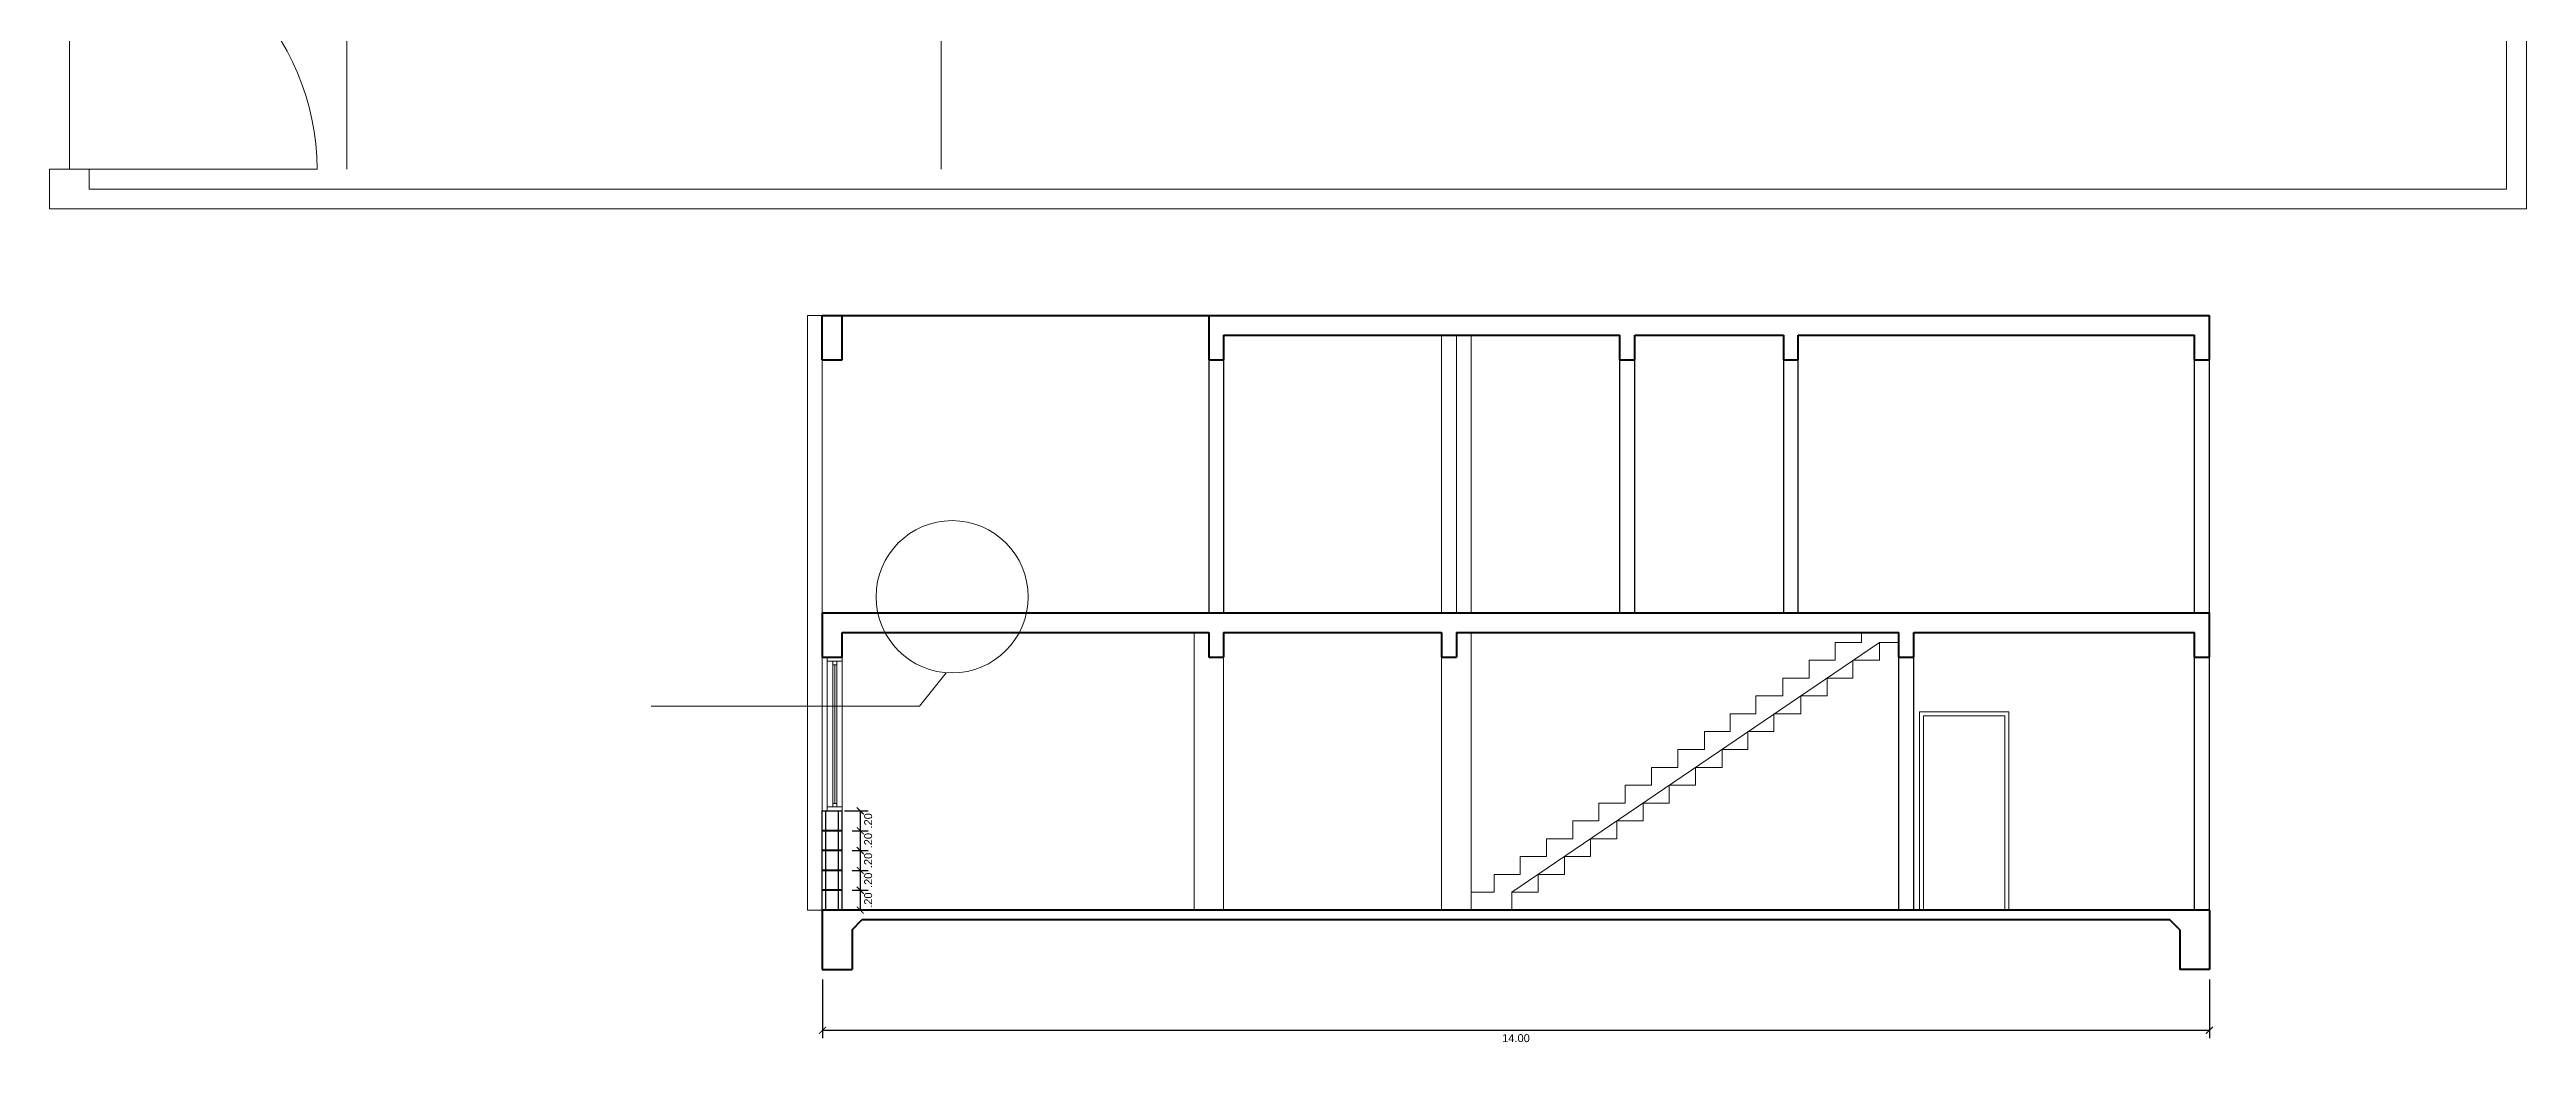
# Model space of a CAD drawing. Header units: millimetres. Extents: x 107 to 309, y 11 to 70.
# Drawn here: x 281.35 to 306.35, y 14.88 to 24.9 of the extents above; entities that cross this region are included whole.
import ezdxf

# ---------------------------------------------------------------- set-up
doc = ezdxf.new("R2010")
doc.units = ezdxf.units.MM
doc.header["$PDMODE"] = 32
doc.layers.get('0').update_dxf_attribs({"lineweight": 0})
doc.layers.get('Defpoints').update_dxf_attribs({"color": 167, "lineweight": 0})
for name, color, linetype, lineweight in [('A-Draw', 2, 'Continuous', 0), ('A-Elevation Medium', 30, 'Continuous', 30), ('A-Elevation Thick', 203, 'Continuous', 40), ('A-Elevation Thin', 33, 'Continuous', 0), ('A-Floor level obj', 245, 'Continuous', 0), ('A-Stair', 53, 'Continuous', 0), ('A-Window', 6, 'Continuous', 0), ('A-Window Glass', 111, 'Continuous', 0)]:
    doc.layers.add(name, color=color, linetype=linetype, lineweight=lineweight)
doc.styles.add('ejes', font='swissel.ttf')
doc.dimstyles.new('DIM50', dxfattribs={"dimtxt": 0.08, "dimasz": 0.07, "dimexe": 0.08, "dimexo": 0.1, "dimgap": 0.04, "dimtad": 2, "dimzin": 4, "dimdsep": 46, "dimtxsty": 'ejes', "dimblk": 'ARCHTICK', "dimcen": 0.05, "dimadec": 0, "dimazin": 0, "dimtfac": 1, "dimtix": 1, "dimtmove": 0, "dimatfit": 3, "dimfxl": 0.08, "dimarcsym": 0})

# ---------------------------------------------------------------- blocks, each defined once
blk = doc.blocks.new('windows section')
at = {"layer": 'A-Window'}
for p, q in [((250.728, 17.262), (250.728, 18.732)), ((250.878, 18.732), (250.878, 17.262))]:
    blk.add_line(p, q, dxfattribs=at)
for points in [[(250.878, 18.772), (250.728, 18.772), (250.728, 18.732), (250.878, 18.732)], [(250.878, 17.262), (250.728, 17.262), (250.728, 17.222), (250.878, 17.222)]]:
    blk.add_lwpolyline(points, close=True, dxfattribs=at)
for points in [[(250.783, 18.732), (250.783, 18.695), (250.823, 18.695), (250.823, 18.732)], [(250.783, 17.262), (250.783, 17.298), (250.823, 17.298), (250.823, 17.262)]]:
    blk.add_lwpolyline(points, dxfattribs=at)
at = {"layer": 'A-Window Glass'}
for p, q in [((250.783, 18.695), (250.783, 17.298)), ((250.803, 18.695), (250.803, 17.298)), ((250.823, 18.695), (250.823, 17.298))]:
    blk.add_line(p, q, dxfattribs=at)
blk = doc.blocks.new('_ArchTick')
at = {"color": 0, "linetype": 'ByBlock', "const_width": 0.15}
blk.add_lwpolyline([(-0.5, -0.5), (0.5, 0.5)], dxfattribs=at)
blk = doc.blocks.new('*D534')
at = {"layer": 'A-Draw', "color": 0, "lineweight": -2}
for p, q in [((289.15, 15.522), (289.15, 14.929)), ((303.148, 15.522), (303.148, 14.929)), ((289.15, 15.009), (303.148, 15.009))]:
    blk.add_line(p, q, dxfattribs=at)
at = {"layer": 'Defpoints', "color": 0}
for p in [(289.15, 15.622), (303.148, 15.622), (303.148, 15.009)]:
    blk.add_point(p, dxfattribs=at)
at = {"layer": 'A-Draw', "color": 0, "lineweight": -2, "xscale": 0.07, "yscale": 0.07, "zscale": 0.07, "rotation": 180}
blk.add_blockref('_ArchTick', (289.15, 15.009), dxfattribs=at)
at = {"layer": 'A-Draw', "color": 0, "lineweight": -2, "xscale": 0.07, "yscale": 0.07, "zscale": 0.07}
blk.add_blockref('_ArchTick', (303.148, 15.009), dxfattribs=at)
at = {"layer": 'A-Draw', "color": 0, "insert": (296.149, 14.929), "char_height": 0.08, "attachment_point": 5, "style": 'ejes'}
blk.add_mtext('14.00', dxfattribs=at)
blk = doc.blocks.new('*D537')
at = {"layer": 'A-Draw', "color": 0, "lineweight": -2}
for p, q in [((289.373, 17.222), (289.611, 17.222)), ((289.448, 17.022), (289.611, 17.022)), ((289.531, 17.222), (289.531, 17.022))]:
    blk.add_line(p, q, dxfattribs=at)
at = {"layer": 'Defpoints', "color": 0}
for p in [(289.273, 17.222), (289.348, 17.022), (289.531, 17.022)]:
    blk.add_point(p, dxfattribs=at)
at = {"layer": 'A-Draw', "color": 0, "lineweight": -2, "xscale": 0.07, "yscale": 0.07, "zscale": 0.07}
for p, rotation in [((289.531, 17.222), 270), ((289.531, 17.022), 90)]:
    blk.add_blockref('_ArchTick', p, dxfattribs=dict(at, rotation=rotation))
at = {"layer": 'A-Draw', "color": 0, "insert": (289.611, 17.122), "char_height": 0.08, "attachment_point": 5, "rotation": 90, "style": 'ejes'}
blk.add_mtext('.20', dxfattribs=at)
blk = doc.blocks.new('*D538')
at = {"layer": 'A-Draw', "color": 0, "lineweight": -2}
for p, q in [((289.448, 17.022), (289.611, 17.022)), ((289.531, 17.022), (289.531, 16.822)), ((289.448, 16.822), (289.611, 16.822))]:
    blk.add_line(p, q, dxfattribs=at)
at = {"layer": 'Defpoints', "color": 0}
for p in [(289.348, 17.022), (289.348, 16.822), (289.531, 16.822)]:
    blk.add_point(p, dxfattribs=at)
at = {"layer": 'A-Draw', "color": 0, "lineweight": -2, "xscale": 0.07, "yscale": 0.07, "zscale": 0.07}
for p, rotation in [((289.531, 17.022), 270), ((289.531, 16.822), 90)]:
    blk.add_blockref('_ArchTick', p, dxfattribs=dict(at, rotation=rotation))
at = {"layer": 'A-Draw', "color": 0, "insert": (289.611, 16.922), "char_height": 0.08, "attachment_point": 5, "rotation": 90, "style": 'ejes'}
blk.add_mtext('.20', dxfattribs=at)
blk = doc.blocks.new('*D539')
at = {"layer": 'A-Draw', "color": 0, "lineweight": -2}
for p, q in [((289.448, 16.822), (289.611, 16.822)), ((289.531, 16.822), (289.531, 16.622)), ((289.448, 16.622), (289.611, 16.622))]:
    blk.add_line(p, q, dxfattribs=at)
at = {"layer": 'Defpoints', "color": 0}
for p in [(289.348, 16.822), (289.348, 16.622), (289.531, 16.622)]:
    blk.add_point(p, dxfattribs=at)
at = {"layer": 'A-Draw', "color": 0, "lineweight": -2, "xscale": 0.07, "yscale": 0.07, "zscale": 0.07}
for p, rotation in [((289.531, 16.822), 270), ((289.531, 16.622), 90)]:
    blk.add_blockref('_ArchTick', p, dxfattribs=dict(at, rotation=rotation))
at = {"layer": 'A-Draw', "color": 0, "insert": (289.611, 16.722), "char_height": 0.08, "attachment_point": 5, "rotation": 90, "style": 'ejes'}
blk.add_mtext('.20', dxfattribs=at)
blk = doc.blocks.new('*D540')
at = {"layer": 'A-Draw', "color": 0, "lineweight": -2}
for p, q in [((289.448, 16.622), (289.611, 16.622)), ((289.531, 16.622), (289.531, 16.422)), ((289.448, 16.422), (289.611, 16.422))]:
    blk.add_line(p, q, dxfattribs=at)
at = {"layer": 'Defpoints', "color": 0}
for p in [(289.348, 16.622), (289.348, 16.422), (289.531, 16.422)]:
    blk.add_point(p, dxfattribs=at)
at = {"layer": 'A-Draw', "color": 0, "lineweight": -2, "xscale": 0.07, "yscale": 0.07, "zscale": 0.07}
for p, rotation in [((289.531, 16.622), 270), ((289.531, 16.422), 90)]:
    blk.add_blockref('_ArchTick', p, dxfattribs=dict(at, rotation=rotation))
at = {"layer": 'A-Draw', "color": 0, "insert": (289.611, 16.522), "char_height": 0.08, "attachment_point": 5, "rotation": 90, "style": 'ejes'}
blk.add_mtext('.20', dxfattribs=at)
blk = doc.blocks.new('*D541')
at = {"layer": 'A-Draw', "color": 0, "lineweight": -2}
for p, q in [((289.448, 16.422), (289.611, 16.422)), ((289.531, 16.422), (289.531, 16.222)), ((289.448, 16.222), (289.611, 16.222))]:
    blk.add_line(p, q, dxfattribs=at)
at = {"layer": 'Defpoints', "color": 0}
for p in [(289.348, 16.422), (289.348, 16.222), (289.531, 16.222)]:
    blk.add_point(p, dxfattribs=at)
at = {"layer": 'A-Draw', "color": 0, "lineweight": -2, "xscale": 0.07, "yscale": 0.07, "zscale": 0.07}
for p, rotation in [((289.531, 16.422), 270), ((289.531, 16.222), 90)]:
    blk.add_blockref('_ArchTick', p, dxfattribs=dict(at, rotation=rotation))
at = {"layer": 'A-Draw', "color": 0, "insert": (289.611, 16.322), "char_height": 0.08, "attachment_point": 5, "rotation": 90, "style": 'ejes'}
blk.add_mtext('.20', dxfattribs=at)

msp = doc.modelspace()

# ---------------------------------------------------------------- linework, layer by layer
at = {"color": 0}
for p, q in [((306.348, 43.297), (306.348, 23.297)), ((306.148, 23.497), (306.148, 43.097)), ((281.748, 23.697), (281.348, 23.697)), ((281.348, 23.297), (306.348, 23.297)), ((306.148, 23.497), (281.748, 23.497))]:
    msp.add_line(p, q, dxfattribs=at)
for p, q in [((281.348, 23.697), (281.348, 23.297)), ((281.748, 23.697), (281.748, 23.497))]:
    msp.add_line(p, q)
at = {"layer": 'A-Draw'}
for p, q in [((288.998, 16.222), (288.998, 22.222)), ((289.148, 22.222), (288.998, 22.222)), ((295.398, 22.022), (295.398, 19.222)), ((295.548, 19.222), (295.548, 22.022)), ((295.698, 22.022), (295.698, 19.222)), ((289.148, 19.222), (289.148, 21.772)), ((289.148, 18.772), (289.148, 17.222)), ((290.398, 18.617), (290.128, 18.28)), ((290.128, 18.28), (287.419, 18.28)), ((289.148, 16.222), (288.998, 16.222))]:
    msp.add_line(p, q, dxfattribs=at)
msp.add_circle((290.458, 19.383), 0.768, dxfattribs=at)
at = {"layer": 'A-Elevation Medium'}
for p, q in [((293.048, 21.772), (293.048, 19.222)), ((293.198, 21.772), (293.198, 19.222)), ((297.198, 19.222), (297.198, 21.772)), ((297.348, 19.222), (297.348, 21.772)), ((298.848, 21.772), (298.848, 19.222)), ((298.998, 19.222), (298.998, 21.772)), ((302.998, 19.222), (302.998, 21.772)), ((303.148, 19.222), (303.148, 21.772)), ((300.015, 16.222), (300.015, 18.772)), ((300.165, 16.222), (300.165, 18.772)), ((302.998, 16.222), (302.998, 18.772)), ((303.148, 16.222), (303.148, 18.772)), ((289.148, 16.222), (289.148, 17.222)), ((289.148, 17.222), (289.348, 17.222)), ((289.185, 16.222), (289.185, 17.222)), ((289.312, 16.222), (289.312, 17.222)), ((289.348, 16.222), (289.348, 17.222))]:
    msp.add_line(p, q, dxfattribs=at)
at = {"layer": 'A-Elevation Thick'}
for p, q in [((289.148, 22.222), (289.348, 22.222)), ((289.148, 21.772), (289.148, 22.222)), ((289.348, 21.772), (289.348, 22.222)), ((289.348, 22.222), (303.148, 22.222)), ((293.048, 22.222), (293.048, 21.772)), ((293.198, 22.022), (293.198, 21.772)), ((293.198, 22.022), (297.198, 22.022)), ((297.198, 21.772), (297.198, 22.022)), ((297.348, 21.772), (297.348, 22.022)), ((297.348, 22.022), (298.848, 22.022)), ((298.848, 22.022), (298.848, 21.772)), ((298.998, 21.772), (298.998, 22.022)), ((298.998, 22.022), (302.998, 22.022)), ((302.998, 21.772), (302.998, 22.022)), ((303.148, 21.772), (303.148, 22.222)), ((289.148, 21.772), (289.348, 21.772)), ((293.048, 21.772), (293.198, 21.772)), ((297.198, 21.772), (297.348, 21.772)), ((298.848, 21.772), (298.998, 21.772)), ((302.998, 21.772), (303.148, 21.772)), ((289.148, 19.222), (303.148, 19.222)), ((289.148, 19.222), (289.148, 18.772)), ((289.348, 19.022), (293.048, 19.022)), ((289.348, 18.772), (289.348, 19.022)), ((293.048, 19.022), (293.048, 18.772)), ((293.198, 19.022), (293.198, 18.772)), ((293.198, 19.022), (295.398, 19.022)), ((295.398, 19.022), (295.398, 18.772)), ((295.548, 19.022), (295.548, 18.772)), ((295.548, 19.022), (300.015, 19.022)), ((300.015, 18.772), (300.015, 19.022)), ((300.165, 19.022), (302.998, 19.022)), ((300.165, 18.772), (300.165, 19.022)), ((302.998, 18.772), (302.998, 19.022)), ((303.148, 18.772), (303.148, 19.222)), ((289.148, 18.772), (289.348, 18.772)), ((293.048, 18.772), (293.198, 18.772)), ((295.398, 18.772), (295.548, 18.772)), ((300.015, 18.772), (300.165, 18.772)), ((302.998, 18.772), (303.148, 18.772)), ((289.348, 17.022), (289.148, 17.022)), ((289.348, 16.822), (289.148, 16.822)), ((289.348, 16.622), (289.148, 16.622)), ((289.348, 16.422), (289.148, 16.422)), ((289.148, 16.222), (289.148, 15.622)), ((303.148, 16.222), (289.148, 16.222)), ((289.448, 16.022), (289.548, 16.122)), ((289.448, 16.022), (289.448, 15.622)), ((302.748, 16.122), (289.548, 16.122)), ((302.848, 16.022), (302.748, 16.122)), ((302.848, 16.022), (302.848, 15.622)), ((303.148, 16.222), (303.148, 15.622)), ((289.148, 15.622), (289.448, 15.622)), ((303.148, 15.622), (302.848, 15.622))]:
    msp.add_line(p, q, dxfattribs=at)
at = {"layer": 'A-Elevation Thin'}
for p, q in [((292.9, 19.022), (292.9, 16.222)), ((295.698, 19.022), (295.698, 16.222)), ((293.198, 18.772), (293.198, 16.222)), ((295.398, 18.772), (295.398, 16.222)), ((299.817, 18.922), (296.108, 16.402)), ((299.637, 18.922), (299.37, 18.922)), ((300.015, 18.922), (299.817, 18.922)), ((299.109, 18.562), (298.844, 18.562)), ((299.37, 18.742), (299.109, 18.742)), ((299.55, 18.562), (299.289, 18.562)), ((299.817, 18.742), (299.55, 18.742)), ((298.844, 18.382), (298.571, 18.382)), ((299.289, 18.382), (299.024, 18.382)), ((298.311, 18.022), (298.051, 18.022)), ((298.571, 18.202), (298.311, 18.202)), ((298.751, 18.022), (298.491, 18.022)), ((299.024, 18.202), (298.751, 18.202)), ((300.223, 18.222), (300.223, 16.222)), ((301.123, 18.222), (300.223, 18.222)), ((301.083, 18.182), (300.263, 18.182)), ((300.263, 18.182), (300.263, 16.222)), ((301.083, 18.182), (301.083, 16.222)), ((301.123, 18.222), (301.123, 16.222)), ((298.051, 17.842), (297.782, 17.842)), ((298.491, 17.842), (298.231, 17.842)), ((297.517, 17.482), (297.517, 17.662)), ((297.782, 17.662), (297.517, 17.662)), ((298.231, 17.662), (297.962, 17.662)), ((296.987, 17.122), (296.987, 17.302)), ((297.252, 17.302), (296.987, 17.302)), ((297.252, 17.302), (297.252, 17.482)), ((297.517, 17.482), (297.252, 17.482)), ((297.697, 17.302), (297.432, 17.302)), ((297.432, 17.171), (297.432, 17.302)), ((297.432, 17.122), (297.432, 17.302)), ((297.697, 17.302), (297.697, 17.482)), ((297.962, 17.482), (297.697, 17.482)), ((296.722, 16.942), (296.722, 17.122)), ((296.987, 17.122), (296.722, 17.122)), ((297.167, 16.942), (297.167, 17.122)), ((297.432, 17.122), (297.167, 17.122)), ((296.193, 16.582), (296.193, 16.762)), ((296.458, 16.762), (296.193, 16.762)), ((296.458, 16.762), (296.458, 16.942)), ((296.722, 16.942), (296.458, 16.942)), ((296.638, 16.582), (296.638, 16.762)), ((296.902, 16.762), (296.638, 16.762)), ((296.902, 16.762), (296.902, 16.942)), ((297.167, 16.942), (296.902, 16.942)), ((295.928, 16.402), (295.928, 16.582)), ((296.193, 16.582), (295.928, 16.582)), ((296.638, 16.582), (296.373, 16.582)), ((296.373, 16.402), (296.373, 16.582)), ((295.928, 16.402), (295.698, 16.402)), ((296.108, 16.222), (296.108, 16.402)), ((296.373, 16.402), (296.108, 16.402))]:
    msp.add_line(p, q, dxfattribs=at)
at = {"layer": 'A-Elevation Thin', "ltscale": 0.035}
for p, q in [((299.637, 18.922), (299.637, 19.022)), ((299.37, 18.742), (299.37, 18.922)), ((299.817, 18.742), (299.817, 18.922)), ((298.844, 18.382), (298.844, 18.562)), ((299.109, 18.562), (299.109, 18.742)), ((299.289, 18.382), (299.289, 18.562)), ((299.55, 18.562), (299.55, 18.742)), ((298.571, 18.202), (298.571, 18.382)), ((299.024, 18.202), (299.024, 18.382)), ((298.051, 17.842), (298.051, 18.022)), ((298.311, 18.022), (298.311, 18.202)), ((298.491, 17.842), (298.491, 18.022)), ((298.751, 18.022), (298.751, 18.202)), ((297.782, 17.662), (297.782, 17.842)), ((298.231, 17.662), (298.231, 17.842)), ((297.962, 17.482), (297.962, 17.662))]:
    msp.add_line(p, q, dxfattribs=at)
at = {"layer": 'A-Floor level obj'}
for p, q in [((281.548, 28.697), (281.548, 23.697)), ((284.348, 28.697), (284.348, 23.697)), ((290.348, 28.697), (290.348, 23.697)), ((284.048, 23.697), (281.348, 23.697))]:
    msp.add_line(p, q, dxfattribs=at)
msp.add_arc((281.548, 23.697), 2.5, 0, 90, dxfattribs=at)
at = {"layer": 'A-Stair'}
msp.add_line((295.398, 16.222), (295.398, 17.422), dxfattribs=at)

# ---------------------------------------------------------------- block references
at = {"layer": 'A-Draw'}
msp.add_blockref('windows section', (38.47, 0), dxfattribs=at)

# ---------------------------------------------------------------- dimensions: what is measured, and where the dimension line sits
for base, p1, p2, picture, middle in [((289.531, 17.022), (289.273, 17.222), (289.348, 17.022), '*D537', (289.611, 17.122)), ((289.531, 16.822), (289.348, 17.022), (289.348, 16.822), '*D538', (289.611, 16.922)), ((289.531, 16.622), (289.348, 16.822), (289.348, 16.622), '*D539', (289.611, 16.722)), ((289.531, 16.422), (289.348, 16.622), (289.348, 16.422), '*D540', (289.611, 16.522)), ((289.531, 16.222), (289.348, 16.422), (289.348, 16.222), '*D541', (289.611, 16.322))]:
    dim = msp.add_linear_dim(base=base, p1=p1, p2=p2, angle=90, dimstyle='DIM50', override={"dimfxl": 0.03}, dxfattribs=at)
    dim.commit()
    dim.dimension.update_dxf_attribs({"geometry": picture, "text_midpoint": middle})
dim = msp.add_linear_dim(base=(303.148, 15.009), p1=(289.15, 15.622), p2=(303.148, 15.622), dimstyle='DIM50', override={"dimfxl": 0.03}, dxfattribs=at)
dim.commit()
dim.dimension.update_dxf_attribs({"geometry": '*D534', "text_midpoint": (296.149, 14.929)})

doc.saveas('drawing.dxf')
